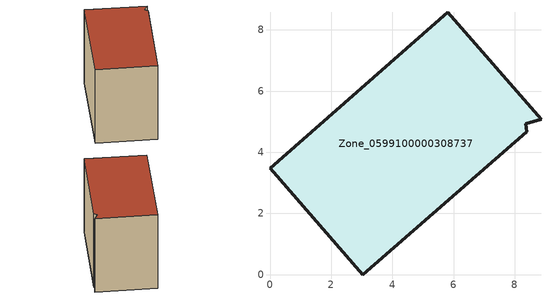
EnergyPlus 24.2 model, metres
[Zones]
Zone_0599100000308737
 floor ground (C_G): 8.4,4.67 3.03,0 0,3.47 5.81,8.57 8.86,5.07 8.36,4.94 z0
 wall outside (C_F): 8.36,4.94 8.86,5.07 5.81,8.57 0,3.47 3.03,0 8.4,4.67 8.36,4.94 z0:6.57
 roof outside (C_R): 3.03,0 8.4,4.67 8.36,4.94 8.86,5.07 5.81,8.57 0,3.47 z6.57
[BUILDING]
Pand.0599100000308737: North Axis=0; Terrain=City; Loads Convergence Tolerance Value=0.04; Temperature Convergence Tolerance Value=0.4; Solar Distribution=FullExterior; Maximum Number of Warmup Days=25; Minimum Number of Warmup Days=1
[Site:Location]
Rotterdam.The.Hague.AP_ZH_NLD Design_Conditions: Latitude=51.96; Longitude=4.45; Time Zone=1; Elevation=-4.5
[SITE:GROUNDTEMPERATURE:BUILDINGSURFACE]
18, 18, 18, 18, 18, 18, 18, 18, 18, 18, 18, 18
[MATERIAL] Thermal Absorptance=0.9; Solar Absorptance=0.7; Visible Absorptance=0.7
Name | Roughness | Thickness | Conductivity | Density | Specific Heat
G.TI.1946 | MediumSmooth | 0.15 | 1 | 540 | 1210
F.TI.1946 | Rough | 0.3 | 0.857143 | 1920 | 840
R.TI.1946 | MediumRough | 0.2 | 0.1 | 1500 | 1000
[CONSTRUCTION]
C_G: G.TI.1946
C_F: F.TI.1946
C_R: R.TI.1946
[ZONE]
Zone_0599100000308737: Type=1; Multiplier=1; Ceiling Height=Autocalculate; Volume=Autocalculate; Floor Area=autocalculate; Part of Total Floor Area=Yes
[ZONEINFILTRATION:DESIGNFLOWRATE]
Infil_Zone_0599100000308737: Zone or ZoneList or Space or SpaceList=Zone_0599100000308737; Schedule=AlwaysOn; Design Flow Rate Calculation Method=Flow/Area; Flow Rate per Floor Area=0.003; Constant Term Coefficient=1; Temperature Term Coefficient=0; Velocity Term Coefficient=0; Velocity Squared Term Coefficient=0
[HVACTEMPLATE:ZONE:IDEALLOADSAIRSYSTEM]
Zone_0599100000308737: Maximum Heating Supply Air Temperature=50; Minimum Cooling Supply Air Temperature=13; Maximum Heating Supply Air Humidity Ratio=0.0156; Minimum Cooling Supply Air Humidity Ratio=0.0077; Heating Limit=NoLimit; Cooling Limit=NoLimit; Dehumidification Control Type=ConstantSensibleHeatRatio; Cooling Sensible Heat Ratio=0.7; Dehumidification Setpoint=60; Humidification Control Type=None; Humidification Setpoint=30; Outdoor Air Method=None; Outdoor Air Flow Rate per Person=0.00944; Outdoor Air Flow Rate per Zone Floor Area=0; Outdoor Air Flow Rate per Zone=0; Demand Controlled Ventilation Type=None; Outdoor Air Economizer Type=NoEconomizer; Heat Recovery Type=None; Sensible Heat Recovery Effectiveness=0.7; Latent Heat Recovery Effectiveness=0.65
[ZONECONTROL:THERMOSTAT]
ThermostatControl_Zone_0599100000308737: Zone or ZoneList=Zone_0599100000308737; Control Type Schedule=DualSetpointControlType; Control 1=Thermostat_Zone_0599100000308737; Temperature Difference Between Cutout And Setpoint=0
[THERMOSTATSETPOINT:DUALSETPOINT]
Thermostat_Zone_0599100000308737: Heating Setpoint Temperature Schedule=HeatingSetpoint_Zone_0599100000308737; Cooling Setpoint Temperature Schedule=CoolingSetpoint_Zone_0599100000308737
[SCHEDULE:COMPACT]
HeatingSetpoint_Zone_0599100000308737: Through: 12/31, For: AllDays, Until: 24:00, 21
CoolingSetpoint_Zone_0599100000308737: Through: 12/31, For: AllDays, Until: 24:00, 24
DualSetpointControlType: Through: 12/31, For: AllDays, Until: 24:00, 4
AlwaysOn: Through: 12/31, For: AllDays, Until: 24:00, 1
